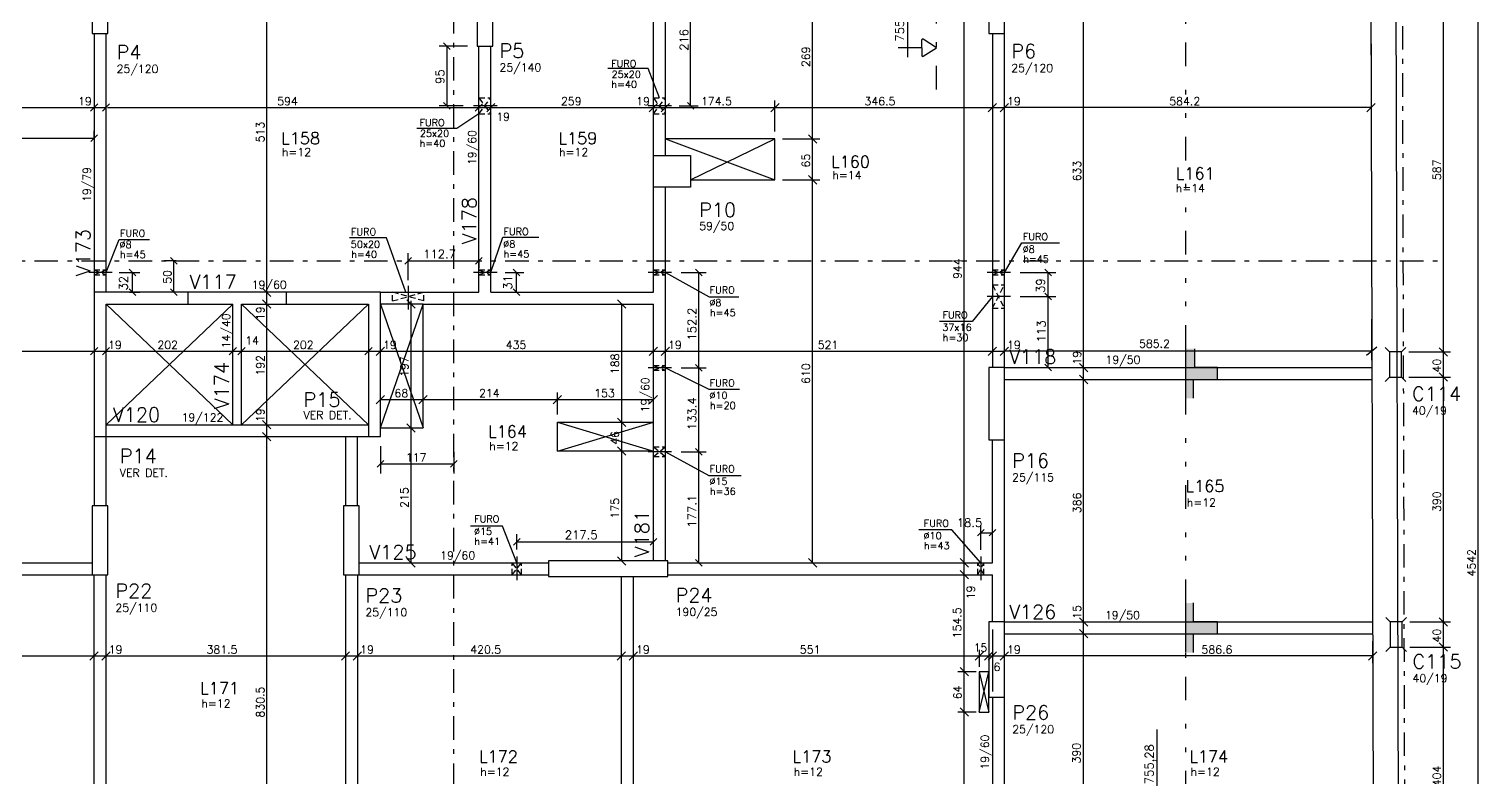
# Model space of a CAD drawing. Extents: x 64041 to 73506, y 0 to 6308.
# Drawn here: x 67209 to 69517, y 3460 to 4651 of the extents above; entities that cross this region are included whole.
import ezdxf

# ---------------------------------------------------------------- set-up
doc = ezdxf.new("R2010")
doc.units = 0
doc.header["$LTSCALE"] = 75
doc.header["$MEASUREMENT"] = 0
for name, pattern in [('ESTILO_TQS_0003', [1, 0.5, -0.2, 0.1, -0.2]), ('ESTILO_TQS_0004', [2, 0.5, -0.4, 0.1, -0.4, 0.1, -0.5]), ('HIDDEN2', [0.1875, 0.125, -0.0625])]:
    doc.linetypes.add(name, pattern=pattern)
doc.layers.get('0').update_dxf_attribs({"color": 3, "linetype": 'CONTINUOUS'})
for name, color, linetype in [('1', 3, 'CONTINUOUS'), ('200', 1, 'HIDDEN2'), ('204', 1, 'ESTILO_TQS_0003'), ('205', 1, 'ESTILO_TQS_0004'), ('210', 3, 'HIDDEN2'), ('212', 3, 'CONTINUOUS'), ('213', 3, 'CONTINUOUS'), ('216', 3, 'CONTINUOUS'), ('220', 5, 'CONTINUOUS'), ('221', 1, 'CONTINUOUS'), ('222', 6, 'CONTINUOUS'), ('226', 4, 'CONTINUOUS'), ('230', 3, 'CONTINUOUS'), ('231', 1, 'CONTINUOUS'), ('233', 6, 'CONTINUOUS'), ('250', 1, 'CONTINUOUS'), ('253', 253, 'CONTINUOUS')]:
    doc.layers.add(name, color=color, linetype=linetype)
doc.styles.get("Standard").update_dxf_attribs({"font": 'ROMANS.SHX'})

msp = doc.modelspace()

# ---------------------------------------------------------------- linework, layer by layer
at = {"layer": '1'}
for p, q in [((68203.3, 4449.4), (68203.3, 4744.9)), ((68222.3, 4449.4), (68222.3, 4744.9)), ((67925.3, 4231.9), (67925.3, 4623.9)), ((67944.3, 4231.9), (67944.3, 4623.9)), ((68203.3, 4231.9), (68203.3, 4399.4)), ((68222.3, 3803.9), (68222.3, 4399.4)), ((67768.3, 4231.9), (67925.3, 4231.9)), ((67944.3, 4231.9), (68203.3, 4231.9)), ((67462.3, 4212.9), (67533.3, 4212.9)), ((67533.3, 4020.9), (67533.3, 4212.9)), ((67547.3, 4020.9), (67547.3, 4212.9)), ((67836.3, 4212.9), (68203.3, 4212.9)), ((68203.3, 3803.9), (68203.3, 4212.9)), ((68762.3, 4111.9), (69347.7, 4111.9)), ((68762.3, 4092.9), (69347.7, 4092.9)), ((67331.3, 4020.9), (67749.3, 4020.9)), ((67731.8, 4001.9), (67749.3, 4001.9)), ((68743.3, 3800.9), (68743.3, 3996.9)), ((66885.3, 3800.9), (67309.3, 3800.9)), ((67734.8, 3800.9), (68036.3, 3800.9)), ((68226.3, 3800.9), (68743.3, 3800.9)), ((66885.3, 3781.9), (67309.3, 3781.9)), ((67312.3, 3190.2), (67312.3, 3781.9)), ((67331.3, 3176.6), (67331.3, 3781.9)), ((67712.8, 3781.9), (67712.8, 3171.4)), ((67731.8, 3781.9), (67731.8, 3171.4)), ((67734.8, 3781.9), (68036.3, 3781.9)), ((68152.3, 3190.6), (68152.3, 3778.9)), ((68171.3, 3189.1), (68171.3, 3778.9)), ((68226.3, 3781.9), (68743.3, 3781.9)), ((68743.3, 3706.9), (68743.3, 3781.9)), ((68762.3, 3706.9), (69348.8, 3706.9)), ((68762.3, 3687.9), (69348.8, 3687.9))]:
    msp.add_line(p, q, dxfattribs=at)
for points in [[(67312.3, 4643.9), (67312.3, 4231.9)], [(67331.3, 4231.9), (67331.3, 4643.9)], [(68743.3, 4643.9), (68743.3, 4111.9)], [(68762.3, 4111.9), (68762.3, 4643.9)], [(67618.3, 4231.9), (67462.3, 4231.9)], [(67547.3, 4212.9), (67618.3, 4212.9)], [(67312.3, 4001.9), (67312.3, 3891.9)], [(67331.3, 3891.9), (67331.3, 4001.9)], [(67331.3, 4001.9), (67731.8, 4001.9)], [(67712.8, 4001.9), (67712.8, 3891.9)], [(67731.8, 3891.9), (67731.8, 4001.9)], [(68762.3, 3706.9), (68762.3, 3996.9)], [(68743.3, 3586.9), (68743.3, 3342.9)], [(68762.3, 3342.9), (68762.3, 3586.9)]]:
    msp.add_lwpolyline(points, dxfattribs=at)
at = {"layer": '200'}
for p, q in [((67925.3, 4516.2), (67944.3, 4541.2)), ((67925.3, 4541.2), (67944.3, 4516.2)), ((68203.3, 4516.2), (68222.3, 4541.2)), ((68203.3, 4541.2), (68222.3, 4516.2)), ((67312.3, 4259.8), (67331.3, 4267.3)), ((67312.3, 4267.3), (67331.3, 4259.8)), ((67925.3, 4259.8), (67944.3, 4267.3)), ((67925.3, 4267.3), (67944.3, 4259.8)), ((68203.3, 4259.8), (68222.3, 4267.3)), ((68203.3, 4267.3), (68222.3, 4259.8)), ((68743.3, 4259.8), (68762.3, 4267.3)), ((68743.3, 4267.3), (68762.3, 4259.8)), ((67837.6, 4217.9), (67787.6, 4231.9)), ((67787.6, 4217.9), (67837.6, 4231.9)), ((68743.3, 4206.4), (68762.3, 4243.4)), ((68743.3, 4243.4), (68762.3, 4206.4)), ((68203.3, 4107.9), (68222.3, 4114.9)), ((68203.3, 4114.9), (68222.3, 4107.9)), ((68203.3, 3970.4), (68222.3, 3985.4)), ((68203.3, 3985.4), (68222.3, 3970.4)), ((67993.3, 3781.9), (67978.3, 3800.9)), ((67978.3, 3781.9), (67993.3, 3800.9)), ((68729.8, 3781.9), (68719.8, 3800.9)), ((68719.8, 3781.9), (68729.8, 3800.9))]:
    msp.add_line(p, q, dxfattribs=at)
at = {"layer": '204'}
for p, q in [((67885.3, 143.9), (67885.3, 6143.1)), ((69392.4, 6080.8), (69406.4, 874.8)), ((64292.3, 4281.9), (69461.7, 4281.9))]:
    msp.add_line(p, q, dxfattribs=at)
at = {"layer": '205'}
for p, q in [((68654.3, 4554.9), (68654.3, 4714.9)), ((69051.6, 4141.9), (69051.6, 4714.9)), ((67954.3, 4528.7), (67915.3, 4528.7)), ((68232.3, 4528.7), (68193.3, 4528.7)), ((67341.3, 4263.5), (67302.3, 4263.5)), ((67954.3, 4263.5), (67915.3, 4263.5)), ((68232.3, 4263.5), (68193.3, 4263.5)), ((68772.3, 4263.5), (68733.3, 4263.5)), ((67812.6, 4241.9), (67812.6, 4202.9)), ((68772.3, 4224.9), (68733.3, 4224.9)), ((68232.3, 4111.4), (68193.3, 4111.4)), ((69051.6, 3736.9), (69051.6, 4062.9)), ((68232.3, 3977.9), (68193.3, 3977.9)), ((67985.8, 3810.9), (67985.8, 3771.9)), ((68724.8, 3810.9), (68724.8, 3771.9)), ((69051.6, 3281.9), (69051.6, 3657.9))]:
    msp.add_line(p, q, dxfattribs=at)
at = {"layer": '210'}
for p, q in [((67925.3, 4541.2), (67944.3, 4541.2)), ((68203.3, 4541.2), (68222.3, 4541.2)), ((67925.3, 4516.2), (67944.3, 4516.2)), ((68203.3, 4516.2), (68222.3, 4516.2)), ((67312.3, 4267.3), (67331.3, 4267.3)), ((67312.3, 4259.8), (67331.3, 4259.8)), ((67925.3, 4267.3), (67944.3, 4267.3)), ((67925.3, 4259.8), (67944.3, 4259.8)), ((68203.3, 4267.3), (68222.3, 4267.3)), ((68203.3, 4259.8), (68222.3, 4259.8)), ((68743.3, 4267.3), (68762.3, 4267.3)), ((68743.3, 4259.8), (68762.3, 4259.8)), ((67787.6, 4217.9), (67787.6, 4231.9)), ((67837.6, 4217.9), (67837.6, 4231.9)), ((68743.3, 4243.4), (68762.3, 4243.4)), ((68743.3, 4206.4), (68762.3, 4206.4)), ((68203.3, 4114.9), (68222.3, 4114.9)), ((68203.3, 4107.9), (68222.3, 4107.9)), ((68203.3, 3985.4), (68222.3, 3985.4)), ((68203.3, 3970.4), (68222.3, 3970.4)), ((67978.3, 3781.9), (67978.3, 3800.9)), ((67993.3, 3781.9), (67993.3, 3800.9)), ((68719.8, 3781.9), (68719.8, 3800.9)), ((68729.8, 3781.9), (68729.8, 3800.9))]:
    msp.add_line(p, q, dxfattribs=at)
at = {"layer": '216'}
for p, q in [((67868.8, 4629.2), (67879.4, 4618.6)), ((67306.5, 4520), (67318.1, 4531.7)), ((67325.5, 4520), (67337.1, 4531.7)), ((67868.8, 4534), (67879.4, 4523.4)), ((67919.5, 4520), (67931.1, 4531.7)), ((67937.7, 4519.2), (67950.9, 4532.5)), ((68196.7, 4519.2), (68209.9, 4532.5)), ((68215.7, 4519.2), (68228.9, 4532.5)), ((68267.9, 4523.4), (68257.3, 4534)), ((68390.2, 4519.2), (68403.4, 4532.5)), ((68736.7, 4519.2), (68749.9, 4532.5)), ((68768.9, 4532.5), (68755.7, 4519.2)), ((69353.1, 4532.5), (69339.9, 4519.2)), ((67307, 4471.8), (67317.6, 4482.4)), ((68463.4, 4469.2), (68450.2, 4482.5)), ((68463.4, 4404.2), (68450.2, 4417.5)), ((67444.5, 4276.6), (67433.9, 4287.2)), ((67807.3, 4276.6), (67817.9, 4287.2)), ((67920, 4276.6), (67930.6, 4287.2)), ((67378.7, 4258.2), (67368.1, 4268.8)), ((67990.3, 4257.9), (67979.7, 4268.5)), ((68280.8, 4258.2), (68270.2, 4268.8)), ((68837.6, 4258.2), (68827, 4268.8)), ((67378.7, 4226.6), (67368.1, 4237.2)), ((67444.5, 4226.6), (67433.9, 4237.2)), ((67593.9, 4225.2), (67580.7, 4238.5)), ((67990.3, 4226.6), (67979.7, 4237.2)), ((68837.6, 4219.6), (68827, 4230.2)), ((68837.6, 4219.6), (68827, 4230.2)), ((67593.9, 4206.2), (67580.7, 4219.5)), ((67823.8, 4206.2), (67810.5, 4219.5)), ((68159.3, 4206.2), (68146.1, 4219.5)), ((67306.5, 4132), (67318.1, 4143.6)), ((67325.5, 4132), (67337.1, 4143.6)), ((67527.5, 4132), (67539.1, 4143.6)), ((67541.5, 4132), (67553.1, 4143.6)), ((67743.5, 4132), (67755.1, 4143.6)), ((67761.7, 4131.2), (67774.9, 4144.4)), ((68196.7, 4131.2), (68209.9, 4144.4)), ((68215.7, 4131.2), (68228.9, 4144.4)), ((68736.7, 4131.2), (68749.9, 4144.4)), ((68768.9, 4144.4), (68755.7, 4131.2)), ((69355.7, 4144.4), (69339.3, 4131.2)), ((69468.4, 4130.2), (69455.1, 4143.5)), ((68280.8, 4106.1), (68270.2, 4116.7)), ((68280.8, 4106.1), (68270.2, 4116.7)), ((68837.6, 4106.6), (68827, 4117.2)), ((68895.3, 4105.2), (68882, 4118.5)), ((68895.3, 4086.2), (68882, 4099.5)), ((69468.4, 4090.2), (69455.1, 4103.5)), ((67761.7, 4054.2), (67774.9, 4067.5)), ((67829.7, 4054.2), (67842.9, 4067.5)), ((68043.7, 4054.2), (68056.9, 4067.5)), ((68196.7, 4054.2), (68209.9, 4067.5)), ((67593.9, 4014.2), (67580.7, 4027.5)), ((67823.8, 4009.2), (67810.5, 4022.5)), ((68159.3, 4018.2), (68146.1, 4031.5)), ((67593.9, 3995.2), (67580.7, 4008.5)), ((68159.3, 3972.2), (68146.1, 3985.5)), ((68280.8, 3972.6), (68270.2, 3983.2)), ((68280.8, 3972.6), (68270.2, 3983.2)), ((67763, 3953.1), (67773.6, 3963.7)), ((67880, 3953.1), (67890.6, 3963.7)), ((67980.5, 3829.2), (67991.1, 3839.8)), ((68198, 3829.2), (68208.6, 3839.8)), ((68719.5, 3843.6), (68730.1, 3854.2)), ((68738, 3843.6), (68748.6, 3854.2)), ((68159.3, 3797.2), (68146.1, 3810.5)), ((67823.8, 3794.2), (67810.5, 3807.5)), ((68280.8, 3795.6), (68270.2, 3806.2)), ((68463.4, 3794.2), (68450.2, 3807.5)), ((68704.9, 3794.2), (68691.7, 3807.5)), ((68704.9, 3775.2), (68691.7, 3788.5)), ((68895.3, 3700.2), (68882, 3713.5)), ((68895.3, 3681.2), (68882, 3694.5)), ((69468.4, 3700.2), (69455.1, 3713.5)), ((69468.4, 3660.2), (69455.1, 3673.5)), ((67305.7, 3645.9), (67318.9, 3659.1)), ((67324.7, 3645.9), (67337.9, 3659.1)), ((67706.2, 3645.9), (67719.4, 3659.1)), ((67725.2, 3645.9), (67738.4, 3659.1)), ((68145.7, 3645.9), (68158.9, 3659.1)), ((68164.7, 3645.9), (68177.9, 3659.1)), ((68715.6, 3645.9), (68728.9, 3659.1)), ((68730.7, 3645.9), (68743.9, 3659.1)), ((68736.7, 3645.9), (68749.9, 3659.1)), ((68768.9, 3659.1), (68755.7, 3645.9)), ((69355.6, 3659.1), (69342.3, 3645.9)), ((68704.9, 3620.7), (68691.7, 3634)), ((68704.9, 3556.6), (68691.7, 3569.8))]:
    msp.add_line(p, q, dxfattribs=at)
at = {"layer": '220'}
for p, q in [((69382.4, 6070.8), (69394.6, 1528.8)), ((69382.4, 6070.8), (69394.6, 1528.8)), ((69342.5, 6030.8), (69354.5, 1568.8)), ((69342.5, 6030.8), (69354.5, 1568.8)), ((69051.6, 4062.9), (69051.6, 4141.9)), ((69051.6, 3657.9), (69051.6, 3736.9))]:
    msp.add_line(p, q, dxfattribs=at)
for points in [[(69063.6, 4062.9), (69063.6, 4092.9), (69101.6, 4092.9), (69101.6, 4111.9), (69065.6, 4111.9), (69065.6, 4141.9)], [(69063.6, 3657.9), (69063.6, 3687.9), (69101.6, 3687.9), (69101.6, 3706.9), (69063.6, 3706.9), (69063.6, 3736.9)]]:
    msp.add_lwpolyline(points, dxfattribs=at)
at = {"layer": '221'}
for p, q in [((68194.8, 4588.2), (68130.4, 4588.2)), ((68212.8, 4541.2), (68194.8, 4588.2)), ((67925.3, 4516.2), (67890.2, 4492.7)), ((67890.2, 4492.7), (67826.3, 4492.7)), ((68222.3, 4475.9), (68396.8, 4410.9)), ((68262.3, 4410.9), (68396.8, 4475.9)), ((67778.3, 4318.3), (67719.3, 4318.3)), ((67809.1, 4232), (67778.3, 4318.3)), ((67944.3, 4263.6), (67963.4, 4319.7)), ((67963.4, 4319.7), (68020.5, 4319.7)), ((67331.3, 4263.7), (67352.3, 4315.6)), ((67352.3, 4315.6), (67400.5, 4315.6)), ((68762.3, 4263.5), (68790.3, 4310.7)), ((68790.3, 4310.7), (68850, 4310.7)), ((68222.6, 4263.5), (68292.3, 4224.4)), ((68292.3, 4224.4), (68339.1, 4224.4)), ((68743.3, 4224.9), (68711.2, 4185)), ((67331.3, 4020.9), (67533.3, 4212.9)), ((67331.3, 4212.9), (67533.3, 4020.9)), ((67547.3, 4020.9), (67749.3, 4212.9)), ((67547.3, 4212.9), (67749.3, 4020.9)), ((67768.3, 4015.9), (67836.3, 4212.9)), ((67768.3, 4212.9), (67836.3, 4015.9)), ((68711.2, 4185), (68658.8, 4185)), ((68222.3, 4111.4), (68291.3, 4077.2)), ((68291.3, 4077.2), (68340.2, 4077.2)), ((68050.3, 3978.9), (68203.3, 4024.9)), ((68050.3, 4024.9), (68203.3, 3978.9)), ((68222.3, 3977.9), (68291.8, 3940)), ((68291.8, 3940), (68343, 3940)), ((67962.7, 3859.4), (67911.8, 3859.4)), ((67985.8, 3800.9), (67962.7, 3859.4)), ((68678.5, 3853.5), (68626.3, 3853.5)), ((68724.8, 3800.8), (68678.5, 3853.5)), ((68722.3, 3627.4), (68737.3, 3563.2)), ((68722.3, 3563.2), (68737.3, 3627.4))]:
    msp.add_line(p, q, dxfattribs=at)
at = {"layer": '222'}
for p, q in [((69375.7, 4136.8), (69368.7, 4143.9)), ((69394.7, 4136.8), (69401.8, 4143.9)), ((69375.7, 4096.8), (69368.7, 4089.8)), ((69394.7, 4096.8), (69401.8, 4089.8)), ((69376.9, 3706.8), (69369.8, 3713.9)), ((69395.9, 3706.8), (69403, 3713.9)), ((69376.9, 3666.8), (69369.8, 3659.8)), ((69395.9, 3666.8), (69403, 3659.8))]:
    msp.add_line(p, q, dxfattribs=at)
for points in [[(67309.3, 4643.9), (67334.3, 4643.9), (67334.3, 4763.9), (67309.3, 4763.9), (67309.3, 4643.9)], [(67922.3, 4623.9), (67947.3, 4623.9), (67947.3, 4763.9), (67922.3, 4763.9), (67922.3, 4623.9)], [(68737.3, 4643.9), (68762.3, 4643.9), (68762.3, 4763.9), (68737.3, 4763.9), (68737.3, 4643.9)], [(68203.3, 4399.4), (68203.3, 4449.4), (68262.3, 4449.4), (68262.3, 4399.4), (68203.3, 4399.4)], [(67313.3, 4001.9), (67312.3, 4001.9), (67331.3, 4001.9), (67331.3, 4212.9), (67462.3, 4212.9), (67462.3, 4231.9), (67312.3, 4231.9), (67312.3, 4001.9)], [(67749.3, 4001.9), (67768.3, 4001.9), (67768.3, 4231.9), (67618.3, 4231.9), (67618.3, 4212.9), (67749.3, 4212.9), (67749.3, 4001.9)], [(69375.7, 4096.8), (69394.7, 4096.8), (69394.7, 4136.8), (69375.7, 4136.8), (69375.7, 4096.8)], [(68737.3, 3996.9), (68762.3, 3996.9), (68762.3, 4111.9), (68737.3, 4111.9), (68737.3, 3996.9)], [(67309.3, 3781.9), (67334.3, 3781.9), (67334.3, 3891.9), (67309.3, 3891.9), (67309.3, 3781.9)], [(67709.8, 3781.9), (67734.8, 3781.9), (67734.8, 3891.9), (67709.8, 3891.9), (67709.8, 3781.9)], [(68226.3, 3778.9), (68226.3, 3803.9), (68036.3, 3803.9), (68036.3, 3778.9), (68226.3, 3778.9)], [(68737.3, 3586.9), (68762.3, 3586.9), (68762.3, 3706.9), (68737.3, 3706.9), (68737.3, 3586.9)], [(69376.9, 3666.8), (69395.9, 3666.8), (69395.9, 3706.8), (69376.9, 3706.8), (69376.9, 3666.8)]]:
    msp.add_lwpolyline(points, dxfattribs=at)
at = {"layer": '230'}
for p, q in [((68722.3, 3627.4), (68722.3, 3563.2)), ((68737.3, 3627.4), (68722.3, 3627.4)), ((68737.3, 3563.2), (68737.3, 3627.4)), ((68722.3, 3563.2), (68737.3, 3563.2))]:
    msp.add_line(p, q, dxfattribs=at)
for points in [[(68262.3, 4410.9), (68396.8, 4410.9), (68396.8, 4475.9), (68222.3, 4475.9)], [(67768.3, 4015.9), (67836.3, 4015.9), (67836.3, 4212.9), (67768.3, 4212.9)], [(68203.3, 3978.9), (68050.3, 3978.9), (68050.3, 4024.9), (68203.3, 4024.9)]]:
    msp.add_lwpolyline(points, dxfattribs=at)
at = {"layer": '231'}
for p, q in [((68608.3, 4606.2), (68608.3, 4714.8)), ((68630.8, 4621.2), (68593.3, 4621.2)), ((68630.8, 4621.2), (68630.8, 4633.6)), ((68630.8, 4621.2), (68630.8, 4608.8)), ((68654.3, 4621.2), (68632.9, 4634.7)), ((68632.9, 4607.6), (68654.3, 4621.2)), ((69005.7, 3421.6), (69005.7, 3535.5))]:
    msp.add_line(p, q, dxfattribs=at)
for centre, start, end in [((68632.1, 4633.6), 57.6277, 180), ((68632.1, 4608.8), 180, 302.377)]:
    msp.add_arc(centre, 1.36, start, end, dxfattribs=at)
at = {"layer": '250'}
for p, q in [((69516.8, 1528.8), (69516.8, 6070.8)), ((67587.3, 4231.9), (67587.3, 4744.9)), ((68262.6, 4528.7), (68262.6, 4744.9)), ((68456.8, 4475.9), (68456.8, 4744.9)), ((68698.3, 3800.9), (68698.3, 4744.9)), ((68888.6, 4111.9), (68888.6, 4744.9)), ((69461.8, 4136.8), (69461.8, 4723.8)), ((67907.3, 4623.9), (67862.1, 4623.9)), ((67874.1, 4623.9), (67874.1, 4528.7)), ((69346.3, 4627.3), (69346.5, 4514.6)), ((66934.8, 4525.9), (67312.3, 4525.9)), ((67312.3, 4525.9), (67331.3, 4525.9)), ((67333.8, 4525.9), (67925.3, 4525.9)), ((67900.3, 4528.7), (67862.1, 4528.7)), ((67925.3, 4525.9), (67944.3, 4525.9)), ((67944.3, 4525.9), (68203.3, 4525.9)), ((68203.3, 4525.9), (68222.3, 4525.9)), ((68222.3, 4525.9), (68396.8, 4525.9)), ((68244.4, 4528.7), (68274.6, 4528.7)), ((68396.8, 4487.9), (68396.8, 4537.1)), ((68396.8, 4525.9), (68743.3, 4525.9)), ((68743.3, 4525.9), (68762.3, 4525.9)), ((69346.5, 4525.9), (68762.3, 4525.9)), ((67312.3, 4477.1), (67312.3, 4489.1)), ((66962.1, 4477.1), (67312.3, 4477.1)), ((68408.8, 4475.9), (68468.1, 4475.9)), ((68456.8, 4410.9), (68456.8, 4475.9)), ((68408.8, 4410.9), (68468.1, 4410.9)), ((68456.8, 3800.9), (68456.8, 4410.9)), ((67812.6, 4251.1), (67812.6, 4293.9)), ((67442.9, 4281.9), (67424.2, 4281.9)), ((67439.2, 4231.9), (67439.2, 4281.9)), ((67812.6, 4281.9), (67925.3, 4281.9)), ((67925.3, 4282.1), (67925.3, 4269.9)), ((67352, 4263.5), (67385.4, 4263.5)), ((67373.4, 4231.9), (67373.4, 4263.5)), ((67967, 4263.2), (67997, 4263.2)), ((67985, 4231.9), (67985, 4263.2)), ((68247.3, 4263.5), (68287.5, 4263.5)), ((68275.5, 4111.4), (68275.5, 4263.5)), ((68787.3, 4263.5), (68844.3, 4263.5)), ((68832.3, 4224.9), (68832.3, 4263.5)), ((67368.7, 4231.9), (67385.4, 4231.9)), ((67441.7, 4231.9), (67424.2, 4231.9)), ((67587.3, 4212.9), (67587.3, 4231.9)), ((67976, 4231.9), (67997, 4231.9)), ((68787.3, 4224.9), (68844.3, 4224.9)), ((68832.3, 4111.9), (68832.3, 4224.9)), ((67587.3, 4020.9), (67587.3, 4212.9)), ((67817.2, 4015.9), (67817.2, 4217.9)), ((68152.7, 4024.9), (68152.7, 4214.1)), ((69347.5, 4123.9), (69347.5, 4189.1)), ((66879.3, 4137.8), (67312.3, 4137.8)), ((67312.3, 4137.8), (67331.3, 4137.8)), ((67331.3, 4137.8), (67533.3, 4137.8)), ((67533.3, 4137.8), (67547.3, 4137.8)), ((67547.3, 4137.8), (67749.3, 4137.8)), ((67749.3, 4137.8), (67768.3, 4137.8)), ((67768.3, 4137.8), (68203.3, 4137.8)), ((68203.3, 4137.8), (68222.3, 4137.8)), ((68222.3, 4137.8), (68743.3, 4137.8)), ((68743.3, 4137.8), (68762.3, 4137.8)), ((69347.5, 4137.8), (68762.3, 4137.8)), ((69406.7, 4136.8), (69473, 4136.8)), ((69461.8, 4096.8), (69461.8, 4136.8)), ((68247.3, 4111.4), (68287.5, 4111.4)), ((68275.5, 3977.9), (68275.5, 4111.4)), ((68820.4, 4111.9), (68844.3, 4111.9)), ((68888.6, 4092.9), (68888.6, 4111.9)), ((68888.6, 3706.9), (68888.6, 4092.9)), ((69406.7, 4096.8), (69473, 4096.8)), ((69461.8, 3706.8), (69461.8, 4096.8)), ((68050.3, 4036.9), (68050.3, 4072.1)), ((67768.3, 4060.9), (67836.3, 4060.9)), ((67836.3, 4060.9), (68050.3, 4060.9)), ((68050.3, 4060.9), (68203.3, 4060.9)), ((67587.3, 4001.9), (67587.3, 4020.9)), ((68152.7, 3978.9), (68152.7, 4024.9)), ((67587.3, 3171.4), (67587.3, 4001.9)), ((67817.2, 3800.9), (67817.2, 4015.9)), ((67768.3, 3986.9), (67768.3, 3943.4)), ((67885.3, 3977.8), (67885.3, 3943.4)), ((68152.7, 3803.9), (68152.7, 3978.9)), ((68247.3, 3977.9), (68287.5, 3977.9)), ((68275.5, 3800.9), (68275.5, 3977.9)), ((67768.3, 3958.4), (67885.3, 3958.4)), ((68724.8, 3821.3), (68724.8, 3860.9)), ((68743.3, 3838.4), (68743.3, 3860.9)), ((67985.8, 3822), (67985.8, 3846.5)), ((67985.8, 3834.5), (68203.3, 3834.5)), ((68203.3, 3847.4), (68203.3, 3846.5)), ((68724.8, 3848.9), (68743.3, 3848.9)), ((68270.8, 3800.9), (68287.5, 3800.9)), ((68698.3, 3781.9), (68698.3, 3800.9)), ((68698.3, 3170.4), (68698.3, 3781.9)), ((68743.3, 3694.9), (68743.3, 3595.7)), ((68888.6, 3687.9), (68888.6, 3706.9)), ((69407.9, 3706.8), (69473, 3706.8)), ((69461.8, 3666.8), (69461.8, 3706.8)), ((68888.6, 3241.9), (68888.6, 3687.9)), ((69348.9, 3675.9), (69348.9, 3641.2)), ((66879.3, 3652.5), (67312.3, 3652.5)), ((67312.3, 3652.5), (67331.3, 3652.5)), ((67331.3, 3652.5), (67712.8, 3652.5)), ((67712.8, 3652.5), (67731.8, 3652.5)), ((67731.8, 3652.5), (68152.3, 3652.5)), ((68152.3, 3652.5), (68171.3, 3652.5)), ((68171.3, 3652.5), (68737.3, 3652.5)), ((68722.3, 3662.5), (68722.3, 3635.2)), ((68737.3, 3652.5), (68743.3, 3652.5)), ((68743.3, 3652.5), (68762.3, 3652.5)), ((69348.9, 3652.5), (68762.3, 3652.5)), ((69407.9, 3666.8), (69473, 3666.8)), ((69461.8, 3262.8), (69461.8, 3666.8)), ((68717.2, 3627.4), (68688.3, 3627.4)), ((68717.2, 3563.2), (68688.3, 3563.2))]:
    msp.add_line(p, q, dxfattribs=at)
at = {"layer": '253'}
for points in [[(69063.6, 4092.9), (69065.6, 4141.9), (69051.6, 4141.9)], [(69063.6, 4092.9), (69051.6, 4141.9), (69063.6, 4062.9)], [(69063.6, 4062.9), (69051.6, 4141.9), (69051.6, 4062.9)], [(69063.6, 4092.9), (69065.6, 4111.9), (69065.6, 4141.9)], [(69063.6, 4092.9), (69101.6, 4092.9), (69065.6, 4111.9)], [(69065.6, 4111.9), (69101.6, 4092.9), (69101.6, 4111.9)], [(69063.6, 3687.9), (69063.6, 3736.9), (69051.6, 3736.9)], [(69063.6, 3687.9), (69051.6, 3736.9), (69063.6, 3657.9)], [(69063.6, 3657.9), (69051.6, 3736.9), (69051.6, 3657.9)], [(69063.6, 3687.9), (69063.6, 3706.9), (69063.6, 3736.9)], [(69063.6, 3687.9), (69101.6, 3687.9), (69063.6, 3706.9)], [(69063.6, 3706.9), (69101.6, 3687.9), (69101.6, 3706.9)]]:
    msp.add_solid(points, dxfattribs=at)

# ---------------------------------------------------------------- texts
for p in [(68602.4, 4630.9), (68999.8, 3448.3)]:
    msp.add_text('755,28', height=13.5, rotation=90).set_placement(p)
for s, p in [('FURO', (68136.2, 4590.3)), ('25x20', (68136.5, 4573.1)), ('h=40', (68136.2, 4557.3)), ('FURO', (67830.8, 4496.4)), ('25x20', (67831.2, 4479.2)), ('h=40', (67830.8, 4463.4)), ('FURO', (67353.7, 4320.1)), ('FURO', (67721.6, 4322.4)), ('FURO', (67964.4, 4322.9)), ('FURO', (68791.9, 4314.6)), ('%%c8', (67352.7, 4302.2)), ('h=45', (67353.4, 4286.3)), ('50x20', (67721.2, 4302.7)), ('h=40', (67721.9, 4286.7)), ('%%c8', (67963.9, 4303.1)), ('h=45', (67964.6, 4287.2)), ('%%c8', (68791.4, 4294.8)), ('h=45', (68792.2, 4278.9)), ('FURO', (68292.9, 4229.6)), ('%%c8', (68292.4, 4209.8)), ('h=45', (68293.2, 4193.8)), ('FURO', (68663.8, 4189.9)), ('37x16', (68663.4, 4170.1)), ('h=30', (68664.1, 4154.1)), ('FURO', (68292.9, 4081.6)), ('%%c10', (68292.4, 4061.8)), ('h=20', (68293.2, 4045.8)), ('FURO', (68292.9, 3944.9)), ('%%c15', (68292.4, 3925.1)), ('h=36', (68293.2, 3909.2)), ('%%c15', (67917.4, 3845.3)), ('FURO', (67917.9, 3865.1)), ('FURO', (68633.9, 3858.1)), ('h=41', (67918.1, 3829.4)), ('%%c10', (68633.4, 3838.3)), ('h=43', (68634.1, 3822.4))]:
    msp.add_text(s, height=11.25).set_placement(p)
at = {"layer": '212'}
for s, p in [('19/60', (67920.8, 4434.4)), ('19/79', (67307.2, 4375.6)), ('14/40', (67529, 4142.5)), ('19/60', (68196.5, 4040.6)), ('19/60', (68737.6, 3471.5))]:
    msp.add_text(s, height=12.75, rotation=90, dxfattribs=at).set_placement(p)
for s, p in [('19/60', (67563.4, 4237.3)), ('19/50', (68923.3, 4117.9)), ('19/122', (67451.7, 4026.2)), ('19/60', (67863.6, 3806.2)), ('19/50', (68922.5, 3711.2))]:
    msp.add_text(s, height=12.75, dxfattribs=at).set_placement(p)
at = {"layer": '213'}
for s, p in [('25/120', (67348.2, 4581.2)), ('25/140', (67958.1, 4583.5)), ('25/120', (68773.3, 4582.5)), ('59/50', (68276.2, 4330.9)), ('VER DET.', (67645.9, 4029.7)), ('40/19', (69411.6, 4037)), ('VER DET.', (67353.3, 3937.8)), ('25/115', (68774.7, 3930.6)), ('25/110', (67346.3, 3723)), ('25/110', (67744.5, 3715.7)), ('190/25', (68238.6, 3716.2)), ('40/19', (69412.4, 3610.7)), ('25/120', (68774.9, 3529.4))]:
    msp.add_text(s, height=12.75, dxfattribs=at).set_placement(p)
at = {"layer": '216'}
for s, height, p in [('216', 13.5, (68258.6, 4616.4)), ('269', 12.75, (68452.5, 4590.4)), ('95', 13.5, (67870.1, 4563.5)), ('513', 12.75, (67583.5, 4470.5)), ('65', 12.75, (68452.5, 4430.5)), ('633', 12.75, (68884.4, 4408.4)), ('587', 12.75, (69457.5, 4410.4)), ('944', 12.75, (68694, 4252.9)), ('32', 13.5, (67365.9, 4234.7)), ('50', 12.75, (67435.4, 4245.4)), ('31', 13.5, (67978.1, 4235.9)), ('39', 13.5, (68826.6, 4230.8)), ('19', 12.75, (67583.5, 4187.4)), ('152.2', 13.5, (68271.5, 4155)), ('113', 13.5, (68827.9, 4152.2)), ('188', 12.75, (68148.4, 4101.4)), ('19', 12.75, (68884.4, 4116.6)), ('192', 12.75, (67583.5, 4099)), ('197', 12.75, (67812.9, 4096.9)), ('610', 12.75, (68452.5, 4085.9)), ('40', 12.75, (69457.5, 4104)), ('133.4', 13.5, (68271.5, 4012.3)), ('19', 12.75, (67583.5, 4025.1)), ('46', 12.75, (68148.4, 3989)), ('215', 12.75, (67812.9, 3888.4)), ('175', 12.75, (68148.4, 3871.4)), ('177.1', 13.5, (68271.5, 3857)), ('386', 12.75, (68884.4, 3879.9)), ('390', 12.75, (69457.5, 3881.9)), ('4542', 12.75, (69512.9, 3779.1)), ('19', 12.75, (68715.1, 3742.8)), ('154.5', 12.75, (68693.5, 3680.6)), ('15', 12.75, (68884.4, 3711.6)), ('40', 12.75, (69457.5, 3674)), ('830.5', 12.75, (67583.5, 3554.5)), ('64', 12.75, (68694.1, 3583.4)), ('390', 12.75, (68883.5, 3481.3)), ('404', 12.75, (69457.5, 3444.9))]:
    msp.add_text(s, height=height, rotation=90, dxfattribs=at).set_placement(p)
for s, height, p in [('19', 12.75, (67286.8, 4529.7)), ('594', 12.75, (67604, 4529.7)), ('259', 12.75, (68056, 4529.7)), ('19', 12.75, (68175.8, 4529.7)), ('174.5', 12.75, (68279, 4529.7)), ('346.5', 12.75, (68539.5, 4529.7)), ('19', 12.75, (68766.6, 4529.7)), ('584.2', 12.75, (69025, 4529.7)), ('19', 12.75, (67953, 4504.9)), ('h=12', 12.75, (67611.5, 4448.7)), ('h=12', 12.75, (68053, 4448.7)), ('h=14', 12.75, (68488.3, 4412)), ('h=14', 12.75, (69035.4, 4391.2)), ('112.7', 13.5, (67836.6, 4285.9)), ('14', 12.75, (67553.1, 4148.5)), ('585.2', 12.75, (68976.8, 4143.5)), ('19', 12.75, (67334.6, 4141.6)), ('202', 12.75, (67413.2, 4141.6)), ('202', 12.75, (67629.2, 4141.6)), ('19', 12.75, (67772.6, 4141.6)), ('435', 12.75, (67968, 4141.6)), ('19', 12.75, (68226.6, 4141.6)), ('521', 12.75, (68465, 4141.6)), ('19', 12.75, (68766.6, 4141.6)), ('68', 12.75, (67790.8, 4064.7)), ('214', 12.75, (67925.5, 4064.7)), ('153', 12.75, (68109, 4064.7)), ('h=12', 12.75, (67941.8, 3980.4)), ('117', 12.75, (67809, 3962.3)), ('h=12', 12.75, (69052.9, 3890.5)), ('18.5', 13.5, (68686.6, 3858.1)), ('217.5', 13.5, (68062.2, 3838.6)), ('15', 12.75, (68713.3, 3659.4)), ('19', 12.75, (67335.6, 3656.3)), ('381.5', 12.75, (67491.5, 3656.3)), ('19', 12.75, (67736.1, 3656.3)), ('420.5', 12.75, (67911.5, 3656.3)), ('19', 12.75, (68175.6, 3656.3)), ('551', 12.75, (68436.5, 3656.3)), ('19', 12.75, (68766.6, 3656.3)), ('586.6', 12.75, (69076.3, 3656.3)), ('6', 12.8, (68745, 3628.7)), ('h=12', 12.75, (67483.3, 3570.5)), ('h=12', 12.75, (67927.5, 3461.7)), ('h=12', 12.75, (68426.8, 3461.7)), ('h=12', 12.75, (69058.9, 3461.7))]:
    msp.add_text(s, height=height, dxfattribs=at).set_placement(p)
at = {"layer": '220'}
for s, p in [('P4', (67348.2, 4603)), ('P5', (67958.1, 4605.3)), ('P6', (68773.3, 4604.4)), ('P10', (68276.2, 4351.8)), ('P15', (67645.9, 4049.5)), ('C114', (69411.6, 4058.8)), ('P14', (67353.3, 3959.7)), ('P16', (68774.7, 3952.4)), ('P22', (67346.3, 3744.9)), ('P23', (67744.5, 3737.6)), ('P24', (68238.6, 3738.1)), ('C115', (69412.4, 3632.6)), ('P26', (68774.9, 3551.3))]:
    msp.add_text(s, height=22.5, dxfattribs=at).set_placement(p)
at = {"layer": '226'}
for s, p in [('L158', (67610.4, 4467.7)), ('L159', (68052, 4467.7)), ('L160', (68486.3, 4430.3)), ('L161', (69035.4, 4411.6)), ('L164', (67939.9, 4000.7)), ('L165', (69050.9, 3913.8)), ('L171', (67481.3, 3591.9)), ('L172', (67925.5, 3483.1)), ('L173', (68424.9, 3483.1)), ('L174', (69056.9, 3483.1))]:
    msp.add_text(s, height=18.75, dxfattribs=at).set_placement(p)
at = {"layer": '233'}
for s, p in [('V178', (67920.9, 4308.3)), ('V173', (67306.1, 4257.3)), ('V174', (67526.8, 4045.6)), ('V181', (68196.1, 3809.8))]:
    msp.add_text(s, height=22.5, rotation=90, dxfattribs=at).set_placement(p)
for s, p in [('V117', (67464.2, 4237.2)), ('V118', (68769.8, 4117.9)), ('V120', (67342.3, 4025.5)), ('V125', (67750.8, 3806.5)), ('V126', (68769.8, 3711.5))]:
    msp.add_text(s, height=22.5, dxfattribs=at).set_placement(p)

doc.saveas('drawing.dxf')
